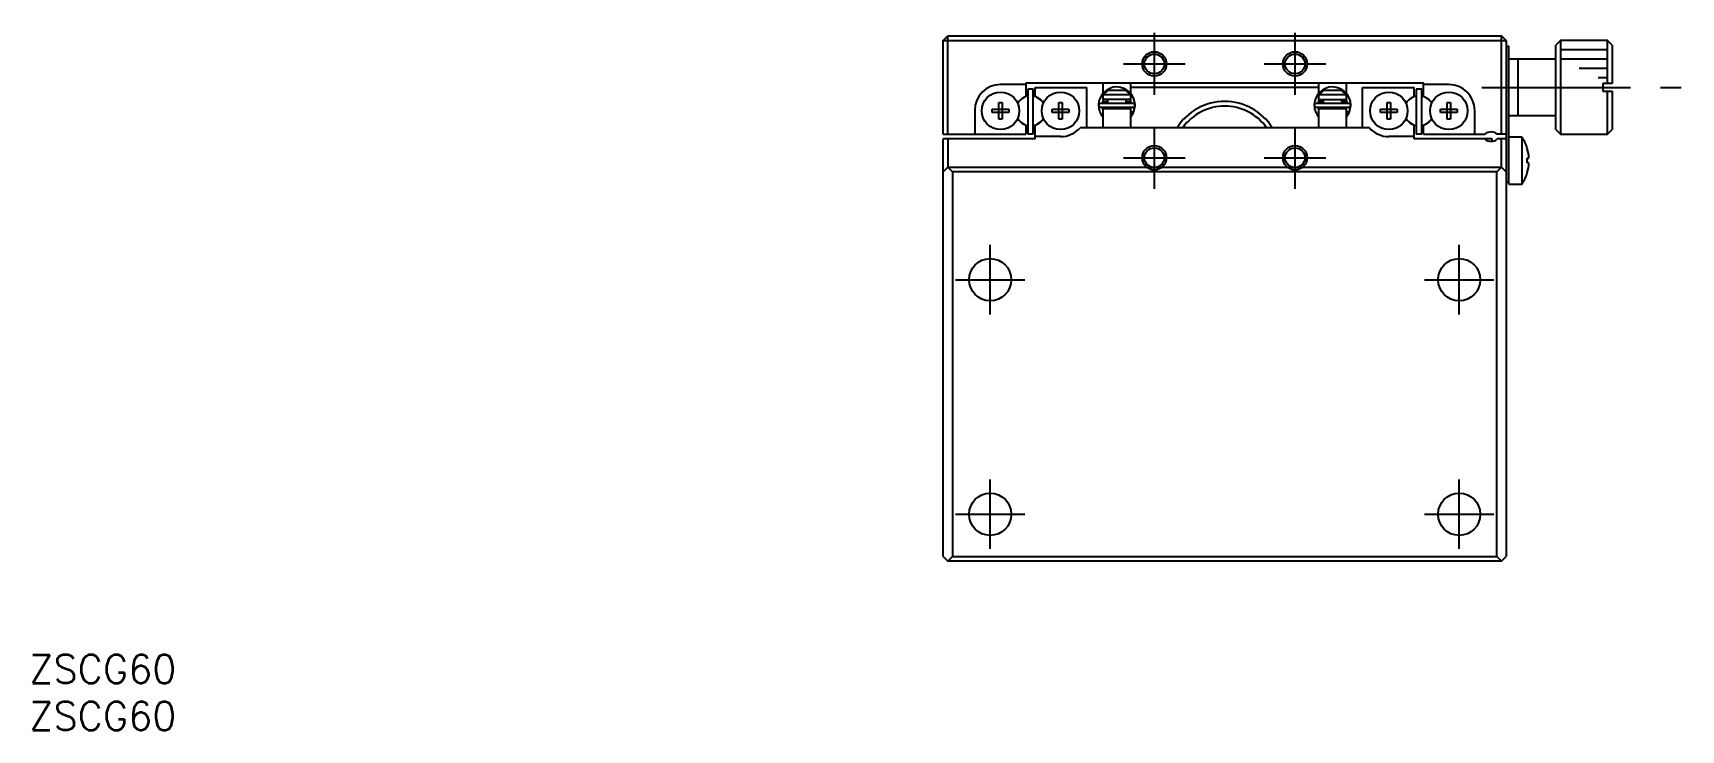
# Model space of a CAD drawing. Extents: x 0 to 390, y -8 to 351.
# Drawn here: x 0.4 to 176.1, y -8 to 66.3 of the extents above; entities that cross this region are included whole.
import ezdxf

# ---------------------------------------------------------------- set-up
doc = ezdxf.new("R2010")
doc.units = 0
doc.header["$LTSCALE"] = 0.5
doc.linetypes.add('CENTER', pattern=[50.8, 31.75, -6.35, 6.35, -6.35])
for name, color, linetype in [('MSM_CENTER', 1, 'CENTER'), ('MSM_CONTINUOUS', 7, 'CONTINUOUS'), ('MSM_NARROW', 5, 'CONTINUOUS'), ('MSM_PART_NUMBER', 7, 'CONTINUOUS')]:
    doc.layers.add(name, color=color, linetype=linetype)
doc.styles.get("Standard").update_dxf_attribs({"font": 'txt.shx', "height": 3, "bigfont": 'bigfont.shx'})

# ---------------------------------------------------------------- blocks, each defined once
blk = doc.blocks.new('*U2')
at = {"layer": 'MSM_PART_NUMBER'}
blk.add_text('ZSCG60', height=3, dxfattribs=at).set_placement((0, -3))
blk = doc.blocks.new('*U3')
at = {"layer": 'MSM_PART_NUMBER'}
blk.add_text('ZSCG60', height=3, dxfattribs=at).set_placement((0, -8))

msp = doc.modelspace()

# ---------------------------------------------------------------- linework, layer by layer
at = {"layer": 'MSM_CENTER'}
for p, q in [((119.931119, 59.7), (119.931119, 66.3)), ((134.931119, 59.7), (134.931119, 66.3)), ((116.631119, 63), (123.231119, 63)), ((131.631119, 63), (138.231119, 63)), ((154.831119, 60.5), (176.081119, 60.5)), ((119.931119, 49.7), (119.931119, 56.3)), ((134.931119, 49.7), (134.931119, 56.3)), ((116.631119, 53), (123.231119, 53)), ((131.631119, 53), (138.231119, 53)), ((102.431119, 36.3), (102.431119, 43.7)), ((152.431119, 36.3), (152.431119, 43.7)), ((98.731119, 40), (106.131119, 40)), ((148.731119, 40), (156.131119, 40)), ((102.431119, 11.3), (102.431119, 18.7)), ((152.431119, 11.3), (152.431119, 18.7)), ((98.731119, 15), (106.131119, 15)), ((148.731119, 15), (156.131119, 15))]:
    msp.add_line(p, q, dxfattribs=at)
at = {"layer": 'MSM_CONTINUOUS'}
for p, q in [((97.431119, 65.5), (97.931119, 66)), ((97.431119, 55.5), (97.431119, 65.5)), ((97.431119, 65.5), (157.431119, 65.5)), ((97.931119, 66), (156.931119, 66)), ((97.931119, 55.5), (97.931119, 66)), ((157.431119, 65.5), (156.931119, 66)), ((156.931119, 55.5), (156.931119, 66)), ((157.431119, 65.5), (157.431119, 10.5)), ((163.231119, 65.5), (162.731119, 65)), ((168.231119, 65.5), (163.231119, 65.5)), ((163.231119, 65.5), (163.231119, 55.5)), ((168.231119, 60.9), (168.231119, 65.5)), ((168.731119, 65), (168.231119, 65.5)), ((157.431119, 64.9), (157.731119, 64.9)), ((157.731119, 50.2), (157.731119, 64.9)), ((162.731119, 63.5), (157.731119, 63.5)), ((158.731119, 57.5), (158.731119, 63.5)), ((162.731119, 56), (162.731119, 65)), ((168.731119, 65), (168.731119, 60.9)), ((106.231119, 60.8), (103.531119, 60.8)), ((106.231119, 61), (148.631119, 61)), ((106.231119, 61), (106.231119, 59.550806)), ((106.431119, 60.3), (106.431119, 55.5)), ((107.031119, 60.3), (106.431119, 60.3)), ((107.031119, 55.5), (107.031119, 60.3)), ((107.231119, 59.550806), (107.231119, 60.5)), ((107.231119, 60.5), (112.731119, 60.5)), ((112.731119, 56.2), (112.731119, 60.5)), ((114.431119, 61), (114.431119, 59.836424)), ((114.489117, 59.7), (115.018264, 60.2)), ((115.011018, 60.2), (116.851219, 60.2)), ((116.851219, 60.2), (117.380365, 59.7)), ((117.431119, 59.836058), (117.431119, 61)), ((137.431121, 60.5), (117.431119, 60.5)), ((137.431119, 61), (137.431119, 59.836424)), ((137.489117, 59.7), (138.018264, 60.2)), ((138.011018, 60.2), (139.851219, 60.2)), ((139.851219, 60.2), (140.380365, 59.7)), ((140.431119, 59.836058), (140.431119, 61)), ((142.131119, 56.2), (142.131119, 60.5)), ((142.131119, 60.5), (147.631119, 60.5)), ((147.631119, 59.550806), (147.631119, 60.5)), ((147.831119, 60.3), (147.831119, 55.5)), ((148.431119, 60.3), (147.831119, 60.3)), ((148.431119, 55.5), (148.431119, 60.3)), ((148.631119, 59.550806), (148.631119, 61)), ((151.331119, 60.8), (148.631119, 60.8)), ((167.731119, 60.9), (167.731119, 60.1)), ((168.731119, 60.9), (167.731119, 60.9)), ((167.731119, 60.1), (168.731119, 60.1)), ((168.231119, 55.5), (168.231119, 60.1)), ((168.731119, 60.1), (168.731119, 56)), ((100.781119, 58.05), (100.781119, 55.5)), ((102.644757, 58.18), (103.351119, 58.18)), ((102.644757, 57.82), (102.644757, 58.18)), ((103.351119, 58.886361), (103.711119, 58.886361)), ((103.351119, 58.18), (103.351119, 58.886361)), ((103.361491, 58.169628), (103.351119, 58.18)), ((103.361491, 57.830372), (103.361491, 58.169628)), ((103.361491, 58.169628), (103.700746, 58.169628)), ((103.700746, 58.169628), (103.711119, 58.18)), ((103.700746, 58.169628), (103.700746, 57.830372)), ((103.711119, 58.886361), (103.711119, 58.18)), ((103.711119, 58.18), (104.41748, 58.18)), ((104.41748, 58.18), (104.41748, 57.82)), ((106.231119, 59.550806), (105.971023, 59.40064)), ((107.231119, 59.550806), (107.491214, 59.40064)), ((109.044757, 57.82), (109.044757, 58.18)), ((109.044757, 58.18), (109.751119, 58.18)), ((109.751119, 58.886361), (110.111119, 58.886361)), ((109.751119, 58.18), (109.751119, 58.886361)), ((109.761491, 58.169628), (109.751119, 58.18)), ((109.761491, 58.169628), (110.100746, 58.169628)), ((109.761491, 57.830372), (109.761491, 58.169628)), ((110.100746, 58.169628), (110.111119, 58.18)), ((110.100746, 58.169628), (110.100746, 57.830372)), ((110.111119, 58.886361), (110.111119, 58.18)), ((110.111119, 58.18), (110.81748, 58.18)), ((110.81748, 58.18), (110.81748, 57.82)), ((117.681119, 58.795), (114.181119, 58.795)), ((114.181119, 58.405), (117.681119, 58.405)), ((114.430006, 58.188192), (114.387429, 58.404958)), ((114.387752, 58.795055), (114.495564, 59.200161)), ((114.431119, 59.7), (114.431119, 59.2)), ((117.431119, 59.7), (114.431119, 59.7)), ((117.431119, 59.2), (114.431119, 59.2)), ((114.431119, 59.011837), (114.431119, 59)), ((114.431119, 59), (114.931119, 59)), ((117.431119, 58.2), (114.431119, 58.2)), ((114.431119, 58.2), (114.431119, 56.2)), ((114.493291, 58.200025), (114.496825, 58.209841)), ((114.496825, 58.209841), (114.502539, 58.223799)), ((114.502539, 58.223799), (114.508951, 58.237448)), ((114.508951, 58.237448), (114.516045, 58.250754)), ((114.516045, 58.250754), (114.523799, 58.263683)), ((114.523799, 58.263683), (114.532192, 58.276203)), ((114.532192, 58.276203), (114.541202, 58.288284)), ((114.541202, 58.288284), (114.550803, 58.299897)), ((114.550803, 58.299897), (114.560969, 58.311014)), ((114.560969, 58.311014), (114.571675, 58.321609)), ((114.571675, 58.321609), (114.58289, 58.331657)), ((114.58289, 58.331657), (114.594587, 58.341136)), ((114.594587, 58.341136), (114.606735, 58.350023)), ((114.606735, 58.350023), (114.619304, 58.3583)), ((114.619304, 58.3583), (114.632262, 58.365948)), ((114.632262, 58.365948), (114.645577, 58.37295)), ((114.645577, 58.37295), (114.659215, 58.379291)), ((114.659215, 58.379291), (114.673145, 58.384957)), ((114.673145, 58.384957), (114.687331, 58.389937)), ((114.687331, 58.389937), (114.701741, 58.39422)), ((114.701741, 58.39422), (114.716339, 58.397798)), ((114.716339, 58.397798), (114.731092, 58.400662)), ((114.731092, 58.400662), (114.745963, 58.402807)), ((114.745963, 58.402807), (114.760919, 58.404228)), ((114.760919, 58.404228), (114.775923, 58.404924)), ((114.775923, 58.404924), (114.782618, 58.405)), ((114.931119, 59.2), (114.931119, 58.795)), ((114.931119, 58.405), (114.931119, 58.2)), ((116.931119, 58.795), (116.931119, 59.2)), ((116.931119, 59), (117.431119, 59)), ((116.931119, 58.2), (116.931119, 58.405)), ((117.079619, 58.405), (117.093845, 58.404666)), ((117.093845, 58.404666), (117.108824, 58.403606)), ((117.108824, 58.403606), (117.123734, 58.401823)), ((117.123734, 58.401823), (117.138538, 58.399319)), ((117.138538, 58.399319), (117.153201, 58.396102)), ((117.153201, 58.396102), (117.167689, 58.392178)), ((117.167689, 58.392178), (117.181969, 58.387555)), ((117.181969, 58.387555), (117.196005, 58.382244)), ((117.196005, 58.382244), (117.209766, 58.376257)), ((117.209766, 58.376257), (117.223218, 58.369606)), ((117.223218, 58.369606), (117.236328, 58.362306)), ((117.236328, 58.362306), (117.249066, 58.354372)), ((117.249066, 58.354372), (117.261399, 58.345824)), ((117.261399, 58.345824), (117.273298, 58.336679)), ((117.273298, 58.336679), (117.284732, 58.326957)), ((117.284732, 58.326957), (117.295674, 58.316681)), ((117.295674, 58.316681), (117.306095, 58.305874)), ((117.306095, 58.305874), (117.315967, 58.294561)), ((117.315967, 58.294561), (117.325266, 58.282768)), ((117.325266, 58.282768), (117.333966, 58.270522)), ((117.333966, 58.270522), (117.342044, 58.257853)), ((117.342044, 58.257853), (117.349478, 58.244791)), ((117.349478, 58.244791), (117.356247, 58.231366)), ((117.356247, 58.231366), (117.362333, 58.217614)), ((117.362333, 58.217614), (117.367716, 58.203566)), ((117.366338, 59.200155), (117.474801, 58.795023)), ((117.367716, 58.203566), (117.368947, 58.200021)), ((117.431119, 59.2), (117.431119, 59.7)), ((117.431119, 58.795), (117.431119, 59.011672)), ((117.431119, 56.2), (117.431119, 58.2)), ((117.708436, 58.398889), (117.704743, 58.406547)), ((117.722363, 58.367542), (117.708436, 58.398889)), ((117.734706, 58.335551), (117.722363, 58.367542)), ((117.745432, 58.302996), (117.734706, 58.335551)), ((117.738814, 57.884948), (117.874774, 58.572411)), ((117.754518, 58.269957), (117.745432, 58.302996)), ((117.76194, 58.236513), (117.754518, 58.269957)), ((117.760157, 57.964334), (117.766343, 57.998028)), ((117.767682, 58.202746), (117.76194, 58.236513)), ((117.766343, 57.998028), (117.770835, 58.031983)), ((117.771729, 58.16874), (117.767682, 58.202746)), ((117.770835, 58.031983), (117.773624, 58.066115)), ((117.774072, 58.134577), (117.771729, 58.16874)), ((117.773624, 58.066115), (117.774704, 58.100341)), ((117.774704, 58.100341), (117.774072, 58.134577)), ((140.681119, 58.795), (137.181119, 58.795)), ((137.181119, 58.405), (140.681119, 58.405)), ((137.430007, 58.188184), (137.387429, 58.404958)), ((137.387752, 58.795055), (137.495564, 59.200161)), ((137.431119, 59.7), (137.431119, 59.2)), ((140.431119, 59.7), (137.431119, 59.7)), ((137.431119, 59.2), (140.431119, 59.2)), ((137.431119, 59.011837), (137.431119, 58.795)), ((137.431119, 59), (137.931119, 59)), ((140.431119, 58.2), (137.431119, 58.2)), ((137.431119, 58.2), (137.431119, 56.2)), ((137.493291, 58.200025), (137.496825, 58.209841)), ((137.496825, 58.209841), (137.502539, 58.223799)), ((137.502539, 58.223799), (137.508951, 58.237448)), ((137.508951, 58.237448), (137.516045, 58.250754)), ((137.516045, 58.250754), (137.523799, 58.263683)), ((137.523799, 58.263683), (137.532192, 58.276203)), ((137.532192, 58.276203), (137.541202, 58.288284)), ((137.541202, 58.288284), (137.550803, 58.299897)), ((137.550803, 58.299897), (137.560969, 58.311014)), ((137.560969, 58.311014), (137.571675, 58.321609)), ((137.571675, 58.321609), (137.58289, 58.331657)), ((137.58289, 58.331657), (137.594587, 58.341136)), ((137.594587, 58.341136), (137.606735, 58.350023)), ((137.606735, 58.350023), (137.619304, 58.3583)), ((137.619304, 58.3583), (137.632262, 58.365948)), ((137.632262, 58.365948), (137.645577, 58.37295)), ((137.645577, 58.37295), (137.659215, 58.379291)), ((137.659215, 58.379291), (137.673145, 58.384957)), ((137.673145, 58.384957), (137.687331, 58.389937)), ((137.687331, 58.389937), (137.701741, 58.39422)), ((137.701741, 58.39422), (137.716339, 58.397798)), ((137.716339, 58.397798), (137.731092, 58.400662)), ((137.731092, 58.400662), (137.745963, 58.402807)), ((137.745963, 58.402807), (137.760919, 58.404228)), ((137.760919, 58.404228), (137.775923, 58.404924)), ((137.775923, 58.404924), (137.782618, 58.405)), ((137.931119, 59.2), (137.931119, 58.795)), ((137.931119, 58.405), (137.931119, 58.2)), ((139.931119, 58.795), (139.931119, 59.2)), ((139.931119, 59), (140.431119, 59)), ((139.931119, 58.2), (139.931119, 58.405)), ((140.079619, 58.405), (140.093845, 58.404666)), ((140.093845, 58.404666), (140.108824, 58.403606)), ((140.108824, 58.403606), (140.123734, 58.401823)), ((140.123734, 58.401823), (140.138538, 58.399319)), ((140.138538, 58.399319), (140.153201, 58.396102)), ((140.153201, 58.396102), (140.167689, 58.392178)), ((140.167689, 58.392178), (140.181969, 58.387555)), ((140.181969, 58.387555), (140.196005, 58.382244)), ((140.196005, 58.382244), (140.209766, 58.376257)), ((140.209766, 58.376257), (140.223218, 58.369606)), ((140.223218, 58.369606), (140.236328, 58.362306)), ((140.236328, 58.362306), (140.249066, 58.354372)), ((140.249066, 58.354372), (140.261399, 58.345824)), ((140.261399, 58.345824), (140.273298, 58.336679)), ((140.273298, 58.336679), (140.284732, 58.326957)), ((140.284732, 58.326957), (140.295674, 58.316681)), ((140.295674, 58.316681), (140.306095, 58.305874)), ((140.306095, 58.305874), (140.315967, 58.294561)), ((140.315967, 58.294561), (140.325266, 58.282768)), ((140.325266, 58.282768), (140.333966, 58.270522)), ((140.333966, 58.270522), (140.342044, 58.257853)), ((140.342044, 58.257853), (140.349478, 58.244791)), ((140.349478, 58.244791), (140.356247, 58.231366)), ((140.356247, 58.231366), (140.362333, 58.217614)), ((140.362333, 58.217614), (140.367716, 58.203566)), ((140.366338, 59.200155), (140.474801, 58.795023)), ((140.367716, 58.203566), (140.368947, 58.200021)), ((140.431119, 59.2), (140.431119, 59.7)), ((140.431119, 59), (140.431119, 59.011672)), ((140.431119, 56.2), (140.431119, 58.2)), ((140.708436, 58.398889), (140.704743, 58.406547)), ((140.722363, 58.367542), (140.708436, 58.398889)), ((140.734706, 58.335551), (140.722363, 58.367542)), ((140.745432, 58.302996), (140.734706, 58.335551)), ((140.738814, 57.884948), (140.874774, 58.572411)), ((140.754518, 58.269957), (140.745432, 58.302996)), ((140.76194, 58.236513), (140.754518, 58.269957)), ((140.760157, 57.964334), (140.766343, 57.998028)), ((140.767682, 58.202746), (140.76194, 58.236513)), ((140.766343, 57.998028), (140.770835, 58.031983)), ((140.771729, 58.16874), (140.767682, 58.202746)), ((140.770835, 58.031983), (140.773624, 58.066115)), ((140.774072, 58.134577), (140.771729, 58.16874)), ((140.773624, 58.066115), (140.774704, 58.100341)), ((140.774704, 58.100341), (140.774072, 58.134577)), ((144.044757, 57.82), (144.044757, 58.18)), ((144.044757, 58.18), (144.751119, 58.18)), ((144.751119, 58.886361), (145.111119, 58.886361)), ((144.751119, 58.18), (144.751119, 58.886361)), ((144.761491, 58.169628), (144.751119, 58.18)), ((144.761491, 57.830372), (144.761491, 58.169628)), ((144.761491, 58.169628), (145.100746, 58.169628)), ((145.100746, 58.169628), (145.111119, 58.18)), ((145.100746, 58.169628), (145.100746, 57.830372)), ((145.111119, 58.886361), (145.111119, 58.18)), ((145.111119, 58.18), (145.81748, 58.18)), ((145.81748, 58.18), (145.81748, 57.82)), ((147.631119, 59.550806), (147.371023, 59.40064)), ((148.631119, 59.550806), (148.891214, 59.40064)), ((150.444757, 57.82), (150.444757, 58.18)), ((150.444757, 58.18), (151.151119, 58.18)), ((151.151119, 58.886361), (151.511119, 58.886361)), ((151.151119, 58.18), (151.151119, 58.886361)), ((151.161491, 58.169628), (151.151119, 58.18)), ((151.161491, 57.830372), (151.161491, 58.169628)), ((151.161491, 58.169628), (151.500746, 58.169628)), ((151.500746, 58.169628), (151.511119, 58.18)), ((151.500746, 58.169628), (151.500746, 57.830372)), ((151.511119, 58.886361), (151.511119, 58.18)), ((151.511119, 58.18), (152.21748, 58.18)), ((152.21748, 58.18), (152.21748, 57.82)), ((154.081119, 55.5), (154.081119, 58.05)), ((103.351119, 57.82), (102.644757, 57.82)), ((103.361491, 57.830372), (103.351119, 57.82)), ((103.351119, 57.113638), (103.351119, 57.82)), ((103.711119, 57.113638), (103.351119, 57.113638)), ((103.700746, 57.830372), (103.361491, 57.830372)), ((103.700746, 57.830372), (103.711119, 57.82)), ((103.711119, 57.82), (103.711119, 57.113638)), ((104.41748, 57.82), (103.711119, 57.82)), ((105.971023, 56.59936), (106.231119, 56.449194)), ((106.231119, 56.449194), (106.231119, 55.5)), ((107.491214, 56.59936), (107.231119, 56.449194)), ((107.231119, 55), (107.231119, 56.449194)), ((109.751119, 57.82), (109.044757, 57.82)), ((109.761491, 57.830372), (109.751119, 57.82)), ((109.751119, 57.113638), (109.751119, 57.82)), ((110.111119, 57.113638), (109.751119, 57.113638)), ((110.100746, 57.830372), (109.761491, 57.830372)), ((110.100746, 57.830372), (110.111119, 57.82)), ((110.111119, 57.82), (110.111119, 57.113638)), ((110.81748, 57.82), (110.111119, 57.82)), ((114.120077, 57.892974), (114.142679, 57.835469)), ((114.12068, 57.894257), (114.120981, 57.893329)), ((114.142923, 57.839362), (114.142394, 57.83682)), ((114.142394, 57.83682), (114.143158, 57.83714)), ((114.142679, 57.835469), (114.142394, 57.83682)), ((114.143102, 57.83474), (114.142679, 57.835469)), ((117.714781, 57.826812), (117.431094, 57.924958)), ((117.442759, 57.929338), (117.431119, 57.935488)), ((117.431241, 57.363969), (117.7187, 57.835914)), ((117.455011, 57.92308), (117.442759, 57.929338)), ((117.467799, 57.916753), (117.455011, 57.92308)), ((117.481042, 57.910397), (117.467799, 57.916753)), ((117.494657, 57.904052), (117.481042, 57.910397)), ((117.508558, 57.897756), (117.494657, 57.904052)), ((117.522658, 57.891551), (117.508558, 57.897756)), ((117.536868, 57.885475), (117.522658, 57.891551)), ((117.5511, 57.879566), (117.536868, 57.885475)), ((117.565264, 57.873862), (117.5511, 57.879566)), ((117.57927, 57.868397), (117.565264, 57.873862)), ((117.593031, 57.863207), (117.57927, 57.868397)), ((117.606461, 57.858324), (117.593031, 57.863207)), ((117.619474, 57.853779), (117.606461, 57.858324)), ((117.63199, 57.8496), (117.619474, 57.853779)), ((117.64393, 57.845813), (117.63199, 57.8496)), ((117.655218, 57.842443), (117.64393, 57.845813)), ((117.665784, 57.83951), (117.655218, 57.842443)), ((117.675562, 57.837033), (117.665784, 57.83951)), ((117.684489, 57.835028), (117.675562, 57.837033)), ((117.69251, 57.833507), (117.684489, 57.835028)), ((117.699575, 57.832479), (117.69251, 57.833507)), ((117.705639, 57.831951), (117.699575, 57.832479)), ((117.710663, 57.831927), (117.705639, 57.831951)), ((117.705882, 57.806607), (117.715749, 57.829078)), ((117.714618, 57.832406), (117.710663, 57.831927)), ((117.714205, 57.832503), (117.714781, 57.826812)), ((117.717477, 57.833386), (117.714618, 57.832406)), ((117.719222, 57.83486), (117.717477, 57.833386)), ((117.719844, 57.83682), (117.719222, 57.83486)), ((117.719559, 57.835469), (117.731613, 57.865636)), ((117.731613, 57.865636), (117.742772, 57.898055)), ((117.742772, 57.898055), (117.752294, 57.930982)), ((117.752294, 57.930982), (117.760157, 57.964334)), ((137.120077, 57.892974), (137.142679, 57.835469)), ((137.12068, 57.894257), (137.120981, 57.893329)), ((137.142923, 57.839362), (137.142394, 57.83682)), ((137.142394, 57.83682), (137.143158, 57.83714)), ((137.142679, 57.835469), (137.142394, 57.83682)), ((137.143102, 57.83474), (137.142679, 57.835469)), ((140.714781, 57.826812), (140.431094, 57.924958)), ((140.442759, 57.929338), (140.431119, 57.935488)), ((140.431241, 57.363969), (140.7187, 57.835914)), ((140.455011, 57.92308), (140.442759, 57.929338)), ((140.467799, 57.916753), (140.455011, 57.92308)), ((140.481042, 57.910397), (140.467799, 57.916753)), ((140.494657, 57.904052), (140.481042, 57.910397)), ((140.508558, 57.897756), (140.494657, 57.904052)), ((140.522658, 57.891551), (140.508558, 57.897756)), ((140.536868, 57.885475), (140.522658, 57.891551)), ((140.5511, 57.879566), (140.536868, 57.885475)), ((140.565264, 57.873862), (140.5511, 57.879566)), ((140.57927, 57.868397), (140.565264, 57.873862)), ((140.593031, 57.863207), (140.57927, 57.868397)), ((140.606461, 57.858324), (140.593031, 57.863207)), ((140.619474, 57.853779), (140.606461, 57.858324)), ((140.63199, 57.8496), (140.619474, 57.853779)), ((140.64393, 57.845813), (140.63199, 57.8496)), ((140.655218, 57.842443), (140.64393, 57.845813)), ((140.665784, 57.83951), (140.655218, 57.842443)), ((140.675562, 57.837033), (140.665784, 57.83951)), ((140.684489, 57.835028), (140.675562, 57.837033)), ((140.69251, 57.833507), (140.684489, 57.835028)), ((140.699575, 57.832479), (140.69251, 57.833507)), ((140.705639, 57.831951), (140.699575, 57.832479)), ((140.710663, 57.831927), (140.705639, 57.831951)), ((140.714618, 57.832406), (140.710663, 57.831927)), ((140.714205, 57.832503), (140.714781, 57.826812)), ((140.717477, 57.833386), (140.714618, 57.832406)), ((140.719222, 57.83486), (140.717477, 57.833386)), ((140.719844, 57.83682), (140.719222, 57.83486)), ((140.719559, 57.835469), (140.731613, 57.865636)), ((140.731613, 57.865636), (140.742772, 57.898055)), ((140.742772, 57.898055), (140.752294, 57.930982)), ((140.752294, 57.930982), (140.760157, 57.964334)), ((144.751119, 57.82), (144.044757, 57.82)), ((144.761491, 57.830372), (144.751119, 57.82)), ((144.751119, 57.113638), (144.751119, 57.82)), ((145.111119, 57.113638), (144.751119, 57.113638)), ((145.100746, 57.830372), (144.761491, 57.830372)), ((145.100746, 57.830372), (145.111119, 57.82)), ((145.81748, 57.82), (145.111119, 57.82)), ((145.111119, 57.82), (145.111119, 57.113638)), ((147.371023, 56.59936), (147.631119, 56.449194)), ((147.631119, 55), (147.631119, 56.449194)), ((148.891214, 56.59936), (148.631119, 56.449194)), ((148.631119, 55.5), (148.631119, 56.449194)), ((151.151119, 57.82), (150.444757, 57.82)), ((151.161491, 57.830372), (151.151119, 57.82)), ((151.151119, 57.113638), (151.151119, 57.82)), ((151.511119, 57.113638), (151.151119, 57.113638)), ((151.500746, 57.830372), (151.161491, 57.830372)), ((151.500746, 57.830372), (151.511119, 57.82)), ((151.511119, 57.82), (151.511119, 57.113638)), ((152.21748, 57.82), (151.511119, 57.82)), ((157.731119, 57.5), (162.731119, 57.5)), ((97.431119, 55.5), (106.231119, 55.5)), ((97.431119, 10.5), (97.431119, 55)), ((107.231119, 55), (97.431119, 55)), ((97.931119, 55), (97.931119, 52)), ((107.031119, 55.5), (106.431119, 55.5)), ((109.931119, 55.25), (107.231119, 55.25)), ((142.852056, 56.2), (112.010181, 56.2)), ((147.631119, 55.25), (144.931119, 55.25)), ((155.169681, 55), (147.631119, 55)), ((148.431119, 55.5), (147.831119, 55.5)), ((148.631119, 55.5), (155.169681, 55.5)), ((155.931119, 55), (155.188793, 55)), ((155.931119, 54.755013), (155.931119, 55)), ((157.431119, 55.5), (156.492556, 55.5)), ((157.431119, 55), (156.492556, 55)), ((156.931119, 52), (156.931119, 55)), ((159.122776, 55.2), (157.731119, 55.2)), ((159.122776, 55.2), (159.122776, 50.2)), ((162.731119, 56), (163.231119, 55.5)), ((163.231119, 55.5), (168.231119, 55.5)), ((168.231119, 55.5), (168.731119, 56)), ((159.693699, 53.958589), (159.700554, 53.961933)), ((159.693699, 52.96), (159.866071, 52.96)), ((159.693699, 52.44), (159.693699, 52.96)), ((97.931119, 52), (97.431119, 51.5)), ((98.431119, 51.5), (97.931119, 52)), ((97.931119, 52), (156.931119, 52)), ((156.431119, 51.5), (98.431119, 51.5)), ((98.431119, 51.5), (98.431119, 10.5)), ((156.931119, 52), (156.431119, 51.5)), ((156.431119, 10.5), (156.431119, 51.5)), ((157.431119, 51.5), (156.931119, 52)), ((159.866071, 52.44), (159.693699, 52.44)), ((159.700554, 51.438067), (159.693699, 51.44141)), ((157.731119, 50.4), (157.431119, 50.4)), ((157.731119, 50.2), (159.122776, 50.2)), ((97.431119, 10.5), (97.931119, 10)), ((97.931119, 10), (98.431119, 10.5)), ((156.931119, 10), (97.931119, 10)), ((98.431119, 10.5), (156.431119, 10.5)), ((156.431119, 10.5), (156.931119, 10)), ((156.931119, 10), (157.431119, 10.5))]:
    msp.add_line(p, q, dxfattribs=at)
for centre, radius in [((119.931119, 63), 1.0565), ((134.931119, 63), 1.0565), ((103.531119, 58), 2), ((109.931119, 58), 2), ((144.931119, 58), 2), ((151.331119, 58), 2), ((119.931119, 53), 1.0565), ((134.931119, 53), 1.0565), ((102.431119, 40), 2.25), ((152.431119, 40), 2.25), ((102.431119, 15), 2.25), ((152.431119, 15), 2.25)]:
    msp.add_circle(centre, radius, dxfattribs=at)
for centre, radius, start, end in [((103.531119, 58.05), 2.75, 90, 180), ((115.931163, 58.600049), 1.943868, 0.672315, 179.257985), ((138.931163, 58.600049), 1.943868, 0.672315, 179.257985), ((151.331119, 58.05), 2.75, 0, 90), ((106.846023, 57.885095), 1.75, 120, 148.118467), ((106.731118, 58), 1.5875, 100.893016, 149.566737), ((106.731118, 58), 1.5875, 30.433182, 79.10691), ((106.616214, 57.885095), 1.75, 31.881533, 60), ((114.181119, 58.6), 0.195, 90, 270), ((115.936191, 58.601713), 1.94898, 180.774434, 219.429122), ((117.681119, 58.6), 0.195, 270, 90), ((127.431119, 53), 6, 32.230953, 147.769047), ((127.431119, 53), 5.5, 35.578526, 144.421474), ((137.181119, 58.6), 0.195, 90, 270), ((138.936191, 58.601713), 1.94898, 180.774434, 219.429215), ((140.681119, 58.6), 0.195, 270, 90), ((148.246023, 57.885095), 1.75, 120, 148.118467), ((148.131118, 58), 1.5875, 100.893016, 149.566737), ((148.131118, 58), 1.5875, 30.433182, 79.10691), ((148.016214, 57.885095), 1.75, 31.881533, 60), ((106.846023, 58.114905), 1.75, 211.881533, 240), ((106.731118, 58), 1.5875, 210.433263, 259.106984), ((106.731118, 58), 1.5875, 280.89309, 329.566818), ((106.616214, 58.114905), 1.75, 300, 328.118467), ((148.246023, 58.114905), 1.75, 211.881533, 240), ((148.131118, 58), 1.5875, 210.433263, 259.106984), ((148.131118, 58), 1.5875, 280.89309, 329.566818), ((148.016214, 58.114905), 1.75, 300, 328.118467), ((109.931119, 58), 2.75, 270, 319.114807), ((144.931119, 58), 2.75, 220.885193, 270), ((155.831119, 54.75), 1, 48.590378, 131.409622), ((155.831119, 55.75), 1, 228.590378, 311.409622), ((155.381119, 52.7), 4.5, 16.285843, 33.748989), ((155.381119, 52.7), 4.492483, 3.317816, 16.26943), ((155.381119, 52.7), 4.5, 326.251011, 343.714157), ((155.381119, 52.7), 4.492483, 343.73057, 356.682184)]:
    msp.add_arc(centre, radius, start, end, dxfattribs=at)
at = {"layer": 'MSM_NARROW'}
for p, q in [((168.231119, 64.5), (163.231119, 64.5)), ((168.231119, 63.5), (163.231119, 63.5)), ((168.231119, 62.5), (165.231119, 62.5)), ((168.231119, 61.5), (167.231119, 61.5))]:
    msp.add_line(p, q, dxfattribs=at)
for centre in [(119.931119, 63), (134.931119, 63), (119.931119, 53), (134.931119, 53)]:
    msp.add_circle(centre, 1.3, dxfattribs=at)

# ---------------------------------------------------------------- block references
at = {"layer": 'MSM_CONTINUOUS'}
for name in ['*U2', '*U3']:
    msp.add_blockref(name, (0, 0), dxfattribs=at)

doc.saveas('drawing.dxf')
